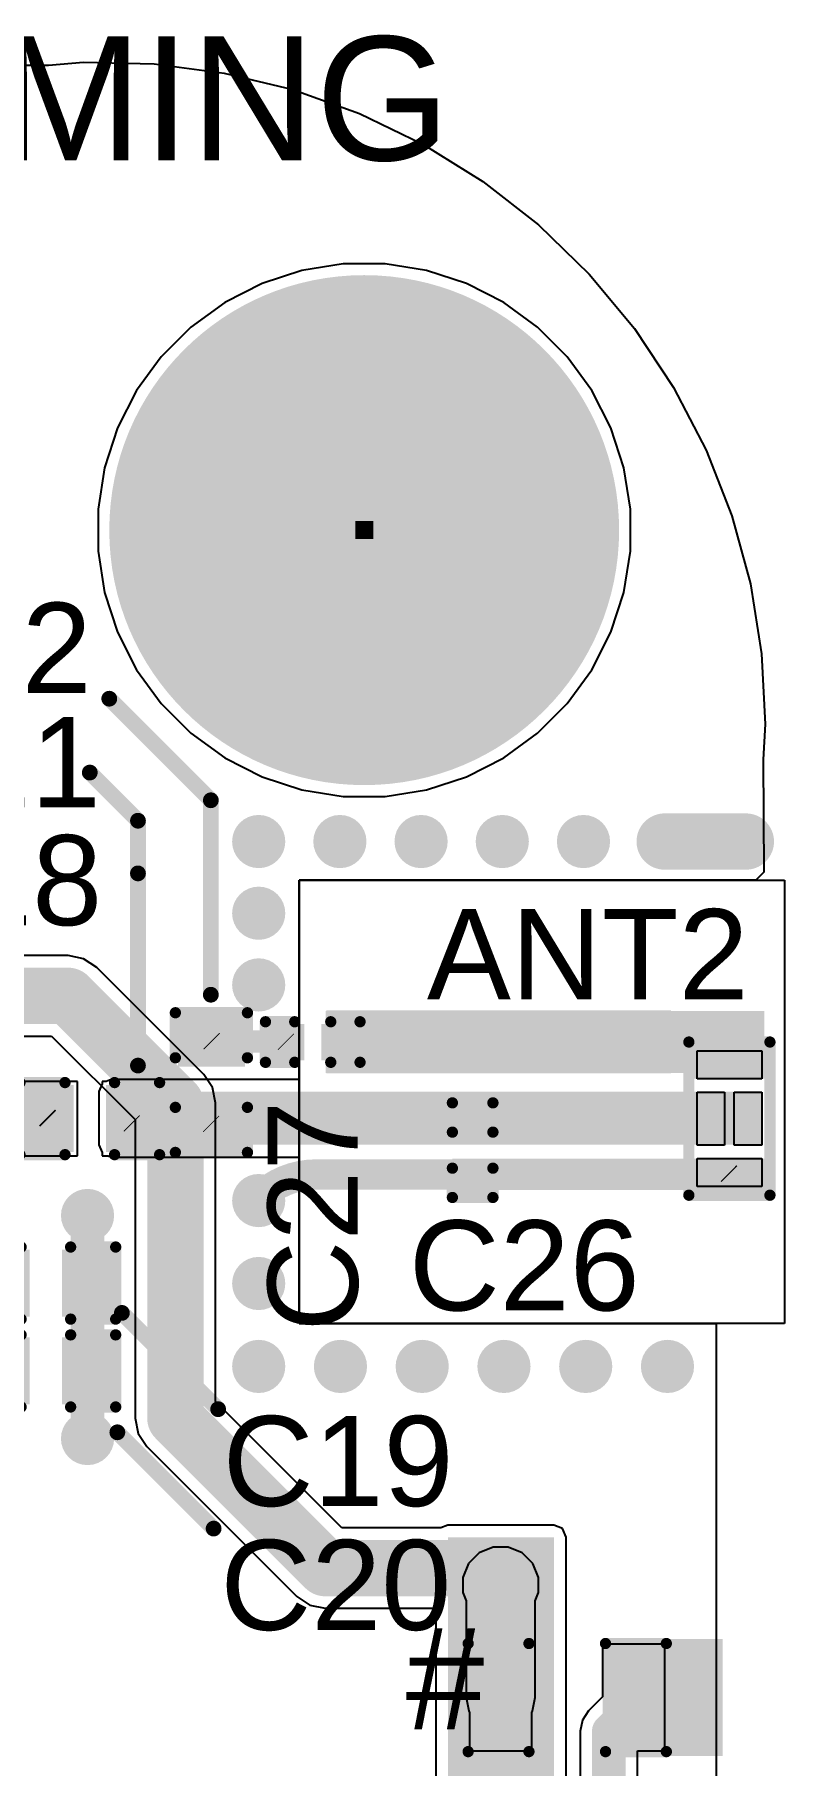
# Model space of a CAD drawing. Header units: millimetres. Extents: x -4.8 to 36.7, y -5.2 to 57.6.
# Drawn here: x 28.28 to 36.74, y 38.07 to 57.59 of the extents above; entities that cross this region are included whole.
import ezdxf

# ---------------------------------------------------------------- set-up
doc = ezdxf.new("R2010")
doc.units = ezdxf.units.MM
for name, color, linetype in [('BottomLayer', 5, 'Continuous'), ('BottomSolder', 6, 'Continuous'), ('PadHoleLayer', 156, 'Continuous'), ('TopLayer', 1, 'Continuous'), ('TopOverlay', 2, 'Continuous'), ('TopPaste', 8, 'Continuous'), ('TopSolder', 216, 'Continuous'), ('ViaHoleLayer', 16, 'Continuous')]:
    doc.layers.add(name, color=color, linetype=linetype)
doc.styles.add('Arial', font='arial.ttf', dxfattribs={"height": 0.2})

# ---------------------------------------------------------------- blocks, each defined once
blk = doc.blocks.new('CAP_0201_31')
at = {"layer": 'TopLayer'}
for points in [[(-0.4499991, 0.1499997), (-0.1499997, 0.1499997), (-0.1499997, -0.1499997), (-0.4499991, -0.1499997)], [(0.1499997, 0.1499997), (0.4499991, 0.1499997), (0.4499991, -0.1499997), (0.1499997, -0.1499997)]]:
    blk.add_hatch(color=1, dxfattribs=at).paths.add_polyline_path(points)
at = {"layer": 'TopPaste'}
for points in [[(-0.4499991, 0.1499997), (-0.1499997, 0.1499997), (-0.1499997, -0.1499997), (-0.4499991, -0.1499997)], [(0.1499997, 0.1499997), (0.4499991, 0.1499997), (0.4499991, -0.1499997), (0.1499997, -0.1499997)]]:
    blk.add_hatch(color=8, dxfattribs=at).paths.add_polyline_path(points)
at = {"layer": 'TopSolder'}
for points in [[(-0.50500026, 0.20500086), (-0.09499853999999999, 0.20500086), (-0.09499853999999999, -0.20500086), (-0.50500026, -0.20500086)], [(0.09499853999999999, 0.20500086), (0.50500026, 0.20500086), (0.50500026, -0.20500086), (0.09499853999999999, -0.20500086)]]:
    blk.add_hatch(color=216, dxfattribs=at).paths.add_polyline_path(points)
at = {"layer": 'TopOverlay', "const_width": 0.127}
for points in [[(-0.5334, -0.2286), (-0.5334, 0.2286)], [(-0.5334, 0.2286), (-0.2032, 0.2286)], [(0.2032, 0.2286), (0.5334, 0.2286)], [(0.5334, -0.2286), (0.5334, 0.2286)], [(-0.5334, -0.2286), (-0.2032, -0.2286)], [(0.2032, -0.2286), (0.5334, -0.2286)]]:
    blk.add_lwpolyline(points, dxfattribs=at)
at = {"layer": 'TopOverlay', "const_width": 0.0635}
for points in [[(-0.5651499999999999, 0.2286, 1), (-0.5016499999999999, 0.2286, 1)], [(-0.5651499999999999, 0.2286, 1), (-0.5016499999999999, 0.2286, 1)], [(-0.23495, 0.2286, 1), (-0.17145, 0.2286, 1)], [(0.17145, 0.2286, 1), (0.23495, 0.2286, 1)], [(0.5016499999999999, 0.2286, 1), (0.5651499999999999, 0.2286, 1)], [(0.5016499999999999, 0.2286, 1), (0.5651499999999999, 0.2286, 1)], [(-0.5651499999999999, -0.2286, 1), (-0.5016499999999999, -0.2286, 1)], [(-0.5651499999999999, -0.2286, 1), (-0.5016499999999999, -0.2286, 1)], [(-0.23495, -0.2286, 1), (-0.17145, -0.2286, 1)], [(0.17145, -0.2286, 1), (0.23495, -0.2286, 1)], [(0.5016499999999999, -0.2286, 1), (0.5651499999999999, -0.2286, 1)], [(0.5016499999999999, -0.2286, 1), (0.5651499999999999, -0.2286, 1)]]:
    blk.add_lwpolyline(points, format="xyb", close=True, dxfattribs=at)
blk = doc.blocks.new('CAP_0201_32')
at = {"layer": 'TopLayer'}
for points in [[(-0.4499991, 0.1499997), (-0.1499997, 0.1499997), (-0.1499997, -0.1499997), (-0.4499991, -0.1499997)], [(0.1499997, 0.1499997), (0.4499991, 0.1499997), (0.4499991, -0.1499997), (0.1499997, -0.1499997)]]:
    blk.add_hatch(color=1, dxfattribs=at).paths.add_polyline_path(points)
at = {"layer": 'TopPaste'}
for points in [[(-0.4499991, 0.1499997), (-0.1499997, 0.1499997), (-0.1499997, -0.1499997), (-0.4499991, -0.1499997)], [(0.1499997, 0.1499997), (0.4499991, 0.1499997), (0.4499991, -0.1499997), (0.1499997, -0.1499997)]]:
    blk.add_hatch(color=8, dxfattribs=at).paths.add_polyline_path(points)
at = {"layer": 'TopSolder'}
for points in [[(-0.50500026, 0.20500086), (-0.09499853999999999, 0.20500086), (-0.09499853999999999, -0.20500086), (-0.50500026, -0.20500086)], [(0.09499853999999999, 0.20500086), (0.50500026, 0.20500086), (0.50500026, -0.20500086), (0.09499853999999999, -0.20500086)]]:
    blk.add_hatch(color=216, dxfattribs=at).paths.add_polyline_path(points)
at = {"layer": 'TopOverlay', "const_width": 0.127}
for points in [[(-0.5334, 0.2286), (-0.5334, -0.2286)], [(-0.5334, 0.2286), (-0.2032, 0.2286)], [(0.2032, 0.2286), (0.5334, 0.2286)], [(0.5334, 0.2286), (0.5334, -0.2286)], [(-0.5334, -0.2286), (-0.2032, -0.2286)], [(0.2032, -0.2286), (0.5334, -0.2286)]]:
    blk.add_lwpolyline(points, dxfattribs=at)
at = {"layer": 'TopOverlay', "const_width": 0.0635}
for points in [[(-0.5651499999999999, 0.2286, 1), (-0.5016499999999999, 0.2286, 1)], [(-0.5651499999999999, 0.2286, 1), (-0.5016499999999999, 0.2286, 1)], [(-0.23495, 0.2286, 1), (-0.17145, 0.2286, 1)], [(0.17145, 0.2286, 1), (0.23495, 0.2286, 1)], [(0.5016499999999999, 0.2286, 1), (0.5651499999999999, 0.2286, 1)], [(0.5016499999999999, 0.2286, 1), (0.5651499999999999, 0.2286, 1)], [(-0.5651499999999999, -0.2286, 1), (-0.5016499999999999, -0.2286, 1)], [(-0.5651499999999999, -0.2286, 1), (-0.5016499999999999, -0.2286, 1)], [(-0.23495, -0.2286, 1), (-0.17145, -0.2286, 1)], [(0.17145, -0.2286, 1), (0.23495, -0.2286, 1)], [(0.5016499999999999, -0.2286, 1), (0.5651499999999999, -0.2286, 1)], [(0.5016499999999999, -0.2286, 1), (0.5651499999999999, -0.2286, 1)]]:
    blk.add_lwpolyline(points, format="xyb", close=True, dxfattribs=at)
blk = doc.blocks.new('C___0402_36')
at = {"layer": 'TopLayer'}
for points in [[(-0.6985, -0.3175), (-0.6985, 0.3175), (-0.2412999999999999, 0.3175), (-0.2413, -0.3175)], [(0.2412999999999999, -0.3175), (0.2413, 0.3175), (0.6985, 0.3175), (0.6985, -0.3175)]]:
    blk.add_hatch(color=1, dxfattribs=at).paths.add_polyline_path(points)
at = {"layer": 'TopPaste'}
for points in [[(-0.6985, -0.3175), (-0.6985, 0.3175), (-0.2412999999999999, 0.3175), (-0.2413, -0.3175)], [(0.2412999999999999, -0.3175), (0.2413, 0.3175), (0.6985, 0.3175), (0.6985, -0.3175)]]:
    blk.add_hatch(color=8, dxfattribs=at).paths.add_polyline_path(points)
at = {"layer": 'TopSolder'}
for points in [[(-0.7584998799999999, -0.37749988), (-0.7584998799999999, 0.37749988), (-0.18130012, 0.37749988), (-0.18130012, -0.37749988)], [(0.18130012, -0.37749988), (0.18130012, 0.37749988), (0.7584998799999999, 0.37749988), (0.7584998799999999, -0.37749988)]]:
    blk.add_hatch(color=216, dxfattribs=at).paths.add_polyline_path(points)
at = {"layer": 'TopOverlay', "const_width": 0.127}
for points in [[(-0.7874, 0.4064), (-0.7874, -0.4064)], [(-0.7874, 0.4064), (-0.2794, 0.4064)], [(0.2794, 0.4064), (0.7874, 0.4064)], [(0.7874, 0.4064), (0.7874, -0.4064)], [(-0.7874, -0.4064), (-0.2794, -0.4064)], [(0.2794, -0.4064), (0.7874, -0.4064)]]:
    blk.add_lwpolyline(points, dxfattribs=at)
at = {"layer": 'TopOverlay', "const_width": 0.0635}
for points in [[(-0.8191499999999999, 0.4064, 1), (-0.7556499999999999, 0.4064, 1)], [(-0.8191499999999999, 0.4064, 1), (-0.7556499999999999, 0.4064, 1)], [(-0.31115, 0.4064, 1), (-0.24765, 0.4064, 1)], [(0.24765, 0.4064, 1), (0.31115, 0.4064, 1)], [(0.7556499999999999, 0.4064, 1), (0.8191499999999999, 0.4064, 1)], [(0.7556499999999999, 0.4064, 1), (0.8191499999999999, 0.4064, 1)], [(-0.8191499999999999, -0.4064, 1), (-0.7556499999999999, -0.4064, 1)], [(-0.8191499999999999, -0.4064, 1), (-0.7556499999999999, -0.4064, 1)], [(-0.31115, -0.4064, 1), (-0.24765, -0.4064, 1)], [(0.24765, -0.4064, 1), (0.31115, -0.4064, 1)], [(0.7556499999999999, -0.4064, 1), (0.8191499999999999, -0.4064, 1)], [(0.7556499999999999, -0.4064, 1), (0.8191499999999999, -0.4064, 1)]]:
    blk.add_lwpolyline(points, format="xyb", close=True, dxfattribs=at)
blk = doc.blocks.new('C___0402_37')
at = {"layer": 'TopLayer'}
for points in [[(-0.6985, -0.3175), (-0.6985, 0.3175), (-0.2412999999999999, 0.3175), (-0.2413, -0.3175)], [(0.2412999999999999, -0.3175), (0.2413, 0.3175), (0.6985, 0.3175), (0.6985, -0.3175)]]:
    blk.add_hatch(color=1, dxfattribs=at).paths.add_polyline_path(points)
at = {"layer": 'TopPaste'}
for points in [[(-0.6985, -0.3175), (-0.6985, 0.3175), (-0.2412999999999999, 0.3175), (-0.2413, -0.3175)], [(0.2412999999999999, -0.3175), (0.2413, 0.3175), (0.6985, 0.3175), (0.6985, -0.3175)]]:
    blk.add_hatch(color=8, dxfattribs=at).paths.add_polyline_path(points)
at = {"layer": 'TopSolder'}
for points in [[(-0.7584998799999999, -0.37749988), (-0.7584998799999999, 0.37749988), (-0.18130012, 0.37749988), (-0.18130012, -0.37749988)], [(0.18130012, -0.37749988), (0.18130012, 0.37749988), (0.7584998799999999, 0.37749988), (0.7584998799999999, -0.37749988)]]:
    blk.add_hatch(color=216, dxfattribs=at).paths.add_polyline_path(points)
at = {"layer": 'TopOverlay', "const_width": 0.127}
for points in [[(-0.7874, -0.4064), (-0.7874, 0.4064)], [(-0.7874, 0.4064), (-0.2794, 0.4064)], [(0.2794, 0.4064), (0.7874, 0.4064)], [(0.7874, -0.4064), (0.7874, 0.4064)], [(-0.7874, -0.4064), (-0.2794, -0.4064)], [(0.2794, -0.4064), (0.7874, -0.4064)]]:
    blk.add_lwpolyline(points, dxfattribs=at)
at = {"layer": 'TopOverlay', "const_width": 0.0635}
for points in [[(-0.8191499999999999, 0.4064, 1), (-0.7556499999999999, 0.4064, 1)], [(-0.8191499999999999, 0.4064, 1), (-0.7556499999999999, 0.4064, 1)], [(-0.31115, 0.4064, 1), (-0.24765, 0.4064, 1)], [(0.24765, 0.4064, 1), (0.31115, 0.4064, 1)], [(0.7556499999999999, 0.4064, 1), (0.8191499999999999, 0.4064, 1)], [(0.7556499999999999, 0.4064, 1), (0.8191499999999999, 0.4064, 1)], [(-0.8191499999999999, -0.4064, 1), (-0.7556499999999999, -0.4064, 1)], [(-0.8191499999999999, -0.4064, 1), (-0.7556499999999999, -0.4064, 1)], [(-0.31115, -0.4064, 1), (-0.24765, -0.4064, 1)], [(0.24765, -0.4064, 1), (0.31115, -0.4064, 1)], [(0.7556499999999999, -0.4064, 1), (0.8191499999999999, -0.4064, 1)], [(0.7556499999999999, -0.4064, 1), (0.8191499999999999, -0.4064, 1)]]:
    blk.add_lwpolyline(points, format="xyb", close=True, dxfattribs=at)
blk = doc.blocks.new('C___0402_38')
at = {"layer": 'TopLayer'}
for points in [[(-0.6985, -0.3175), (-0.6985, 0.3175), (-0.2412999999999999, 0.3175), (-0.2413, -0.3175)], [(0.2412999999999999, -0.3175), (0.2413, 0.3175), (0.6985, 0.3175), (0.6985, -0.3175)]]:
    blk.add_hatch(color=1, dxfattribs=at).paths.add_polyline_path(points)
at = {"layer": 'TopPaste'}
for points in [[(-0.6985, -0.3175), (-0.6985, 0.3175), (-0.2412999999999999, 0.3175), (-0.2413, -0.3175)], [(0.2412999999999999, -0.3175), (0.2413, 0.3175), (0.6985, 0.3175), (0.6985, -0.3175)]]:
    blk.add_hatch(color=8, dxfattribs=at).paths.add_polyline_path(points)
at = {"layer": 'TopSolder'}
for points in [[(-0.7584998799999999, -0.37749988), (-0.7584998799999999, 0.37749988), (-0.18130012, 0.37749988), (-0.18130012, -0.37749988)], [(0.18130012, -0.37749988), (0.18130012, 0.37749988), (0.7584998799999999, 0.37749988), (0.7584998799999999, -0.37749988)]]:
    blk.add_hatch(color=216, dxfattribs=at).paths.add_polyline_path(points)
at = {"layer": 'TopOverlay', "const_width": 0.127}
for points in [[(-0.7874, 0.4064), (-0.7874, -0.4064)], [(-0.2794, 0.4064), (-0.7874, 0.4064)], [(0.7874, 0.4064), (0.2794, 0.4064)], [(0.7874, 0.4064), (0.7874, -0.4064)], [(-0.2794, -0.4064), (-0.7874, -0.4064)], [(0.7874, -0.4064), (0.2794, -0.4064)]]:
    blk.add_lwpolyline(points, dxfattribs=at)
at = {"layer": 'TopOverlay', "const_width": 0.0635}
for points in [[(-0.8191499999999999, 0.4064, 1), (-0.7556499999999999, 0.4064, 1)], [(-0.8191499999999999, 0.4064, 1), (-0.7556499999999999, 0.4064, 1)], [(-0.31115, 0.4064, 1), (-0.24765, 0.4064, 1)], [(0.24765, 0.4064, 1), (0.31115, 0.4064, 1)], [(0.7556499999999999, 0.4064, 1), (0.8191499999999999, 0.4064, 1)], [(0.7556499999999999, 0.4064, 1), (0.8191499999999999, 0.4064, 1)], [(-0.8191499999999999, -0.4064, 1), (-0.7556499999999999, -0.4064, 1)], [(-0.8191499999999999, -0.4064, 1), (-0.7556499999999999, -0.4064, 1)], [(-0.31115, -0.4064, 1), (-0.24765, -0.4064, 1)], [(0.24765, -0.4064, 1), (0.31115, -0.4064, 1)], [(0.7556499999999999, -0.4064, 1), (0.8191499999999999, -0.4064, 1)], [(0.7556499999999999, -0.4064, 1), (0.8191499999999999, -0.4064, 1)]]:
    blk.add_lwpolyline(points, format="xyb", close=True, dxfattribs=at)
blk = doc.blocks.new('C___0402_39')
at = {"layer": 'TopLayer'}
for points in [[(-0.6985, -0.3175), (-0.6985, 0.3175), (-0.2412999999999999, 0.3175), (-0.2413, -0.3175)], [(0.2412999999999999, -0.3175), (0.2413, 0.3175), (0.6985, 0.3175), (0.6985, -0.3175)]]:
    blk.add_hatch(color=1, dxfattribs=at).paths.add_polyline_path(points)
at = {"layer": 'TopPaste'}
for points in [[(-0.6985, -0.3175), (-0.6985, 0.3175), (-0.2412999999999999, 0.3175), (-0.2413, -0.3175)], [(0.2412999999999999, -0.3175), (0.2413, 0.3175), (0.6985, 0.3175), (0.6985, -0.3175)]]:
    blk.add_hatch(color=8, dxfattribs=at).paths.add_polyline_path(points)
at = {"layer": 'TopSolder'}
for points in [[(-0.7584998799999999, -0.37749988), (-0.7584998799999999, 0.37749988), (-0.18130012, 0.37749988), (-0.18130012, -0.37749988)], [(0.18130012, -0.37749988), (0.18130012, 0.37749988), (0.7584998799999999, 0.37749988), (0.7584998799999999, -0.37749988)]]:
    blk.add_hatch(color=216, dxfattribs=at).paths.add_polyline_path(points)
at = {"layer": 'TopOverlay', "const_width": 0.127}
for points in [[(-0.7874, 0.4064), (-0.7874, -0.4064)], [(-0.2794, 0.4064), (-0.7874, 0.4064)], [(0.7874, 0.4064), (0.2794, 0.4064)], [(0.7874, 0.4064), (0.7874, -0.4064)], [(-0.2794, -0.4064), (-0.7874, -0.4064)], [(0.7874, -0.4064), (0.2794, -0.4064)]]:
    blk.add_lwpolyline(points, dxfattribs=at)
at = {"layer": 'TopOverlay', "const_width": 0.0635}
for points in [[(-0.8191499999999999, 0.4064, 1), (-0.7556499999999999, 0.4064, 1)], [(-0.8191499999999999, 0.4064, 1), (-0.7556499999999999, 0.4064, 1)], [(-0.31115, 0.4064, 1), (-0.24765, 0.4064, 1)], [(0.24765, 0.4064, 1), (0.31115, 0.4064, 1)], [(0.7556499999999999, 0.4064, 1), (0.8191499999999999, 0.4064, 1)], [(0.7556499999999999, 0.4064, 1), (0.8191499999999999, 0.4064, 1)], [(-0.8191499999999999, -0.4064, 1), (-0.7556499999999999, -0.4064, 1)], [(-0.8191499999999999, -0.4064, 1), (-0.7556499999999999, -0.4064, 1)], [(-0.31115, -0.4064, 1), (-0.24765, -0.4064, 1)], [(0.24765, -0.4064, 1), (0.31115, -0.4064, 1)], [(0.7556499999999999, -0.4064, 1), (0.8191499999999999, -0.4064, 1)], [(0.7556499999999999, -0.4064, 1), (0.8191499999999999, -0.4064, 1)]]:
    blk.add_lwpolyline(points, format="xyb", close=True, dxfattribs=at)
blk = doc.blocks.new('ANT016008LCS2442MA1_56')
at = {"layer": 'TopLayer'}
for points in [[(-0.7999996699999999, 0.4000004699999999), (-0.45000037, 0.4000004699999999), (-0.45000037, -0.4000004699999999), (-0.7999996699999999, -0.4000004699999999)], [(0.45000037, 0.4000004699999999), (0.7999996699999999, 0.4000004699999999), (0.7999996699999999, -0.4000004699999999), (0.45000037, -0.4000004699999999)], [(-0.2999994, 0.36500054), (0.2999994, 0.36500054), (0.2999994, 0.10500106), (-0.2999994, 0.10500106)], [(-0.2999994, -0.10500106), (0.2999994, -0.10500106), (0.2999994, -0.36500054), (-0.2999994, -0.36500054)]]:
    blk.add_hatch(color=1, dxfattribs=at).paths.add_polyline_path(points)
at = {"layer": 'TopOverlay'}
blk.add_hatch(color=2, dxfattribs=at).paths.add_polyline_path([(-1.09271816, -0.15122144), (-0.94031816, -0.15122144), (-0.94031816, 0.15357856), (-1.09271816, 0.15357856)])
at = {"layer": 'TopOverlay', "const_width": 0.127}
for points in [[(-0.8636, -0.4571999999999999), (-0.8636, 0.4571999999999999)], [(0.8636, 0.4571999999999999), (-0.8636, 0.4571999999999999)], [(0.8636, -0.4571999999999999), (0.8636, 0.4571999999999999)], [(0.8636, -0.4571999999999999), (-0.8636, -0.4571999999999999)]]:
    blk.add_lwpolyline(points, dxfattribs=at)
at = {"layer": 'TopOverlay', "const_width": 0.0635}
for points in [[(-0.8953499999999999, 0.4571999999999999, 1), (-0.83185, 0.4571999999999999, 1)], [(-0.8953499999999999, 0.4571999999999999, 1), (-0.83185, 0.4571999999999999, 1)], [(0.83185, 0.4571999999999999, 1), (0.8953499999999999, 0.4571999999999999, 1)], [(0.83185, 0.4571999999999999, 1), (0.8953499999999999, 0.4571999999999999, 1)], [(-0.8953499999999999, -0.4571999999999999, 1), (-0.83185, -0.4571999999999999, 1)], [(-0.8953499999999999, -0.4571999999999999, 1), (-0.83185, -0.4571999999999999, 1)], [(0.83185, -0.4571999999999999, 1), (0.8953499999999999, -0.4571999999999999, 1)], [(0.83185, -0.4571999999999999, 1), (0.8953499999999999, -0.4571999999999999, 1)]]:
    blk.add_lwpolyline(points, format="xyb", close=True, dxfattribs=at)
at = {"layer": 'TopSolder'}
for p, q in [((-0.7649997399999999, -0.36500054), (-0.7649997399999999, 0.36500054)), ((-0.7649997399999999, 0.36500054), (-0.4499991, 0.36500054)), ((-0.4499991, 0.36500054), (-0.4499991, -0.36500054)), ((-0.2999994, 0.05500116), (-0.2999994, 0.36500054)), ((-0.2999994, 0.36500054), (0.2999994, 0.36500054)), ((0.2999994, 0.36500054), (0.2999994, 0.05500116)), ((0.4499991, -0.36500054), (0.4499991, 0.36500054)), ((0.4499991, 0.36500054), (0.7649997399999999, 0.36500054)), ((0.7649997399999999, 0.36500054), (0.7649997399999999, -0.36500054)), ((0.2999994, 0.05500116), (-0.2999994, 0.05500116)), ((-0.2999994, -0.36500054), (-0.2999994, -0.05500116)), ((-0.2999994, -0.05500116), (0.2999994, -0.05500116)), ((0.2999994, -0.05500116), (0.2999994, -0.36500054)), ((-0.4499991, -0.36500054), (-0.7649997399999999, -0.36500054)), ((0.2999994, -0.36500054), (-0.2999994, -0.36500054)), ((0.7649997399999999, -0.36500054), (0.4499991, -0.36500054))]:
    blk.add_line(p, q, dxfattribs=at)
blk = doc.blocks.new('LED_0603_65')
at = {"layer": 'TopLayer'}
for points in [[(-0.999998, 0.5000002699999999), (-0.499999, 0.5000002699999999), (-0.499999, -0.5000002699999999), (-0.999998, -0.5000002699999999)], [(0.50000154, 0.5000002699999999), (1.00000054, 0.5000002699999999), (1.00000054, -0.5000002699999999), (0.50000154, -0.5000002699999999)]]:
    blk.add_hatch(color=1, dxfattribs=at).paths.add_polyline_path(points)
at = {"layer": 'TopOverlay'}
blk.add_hatch(color=2, dxfattribs=at).paths.add_polyline_path([(1.1176, -0.66039746), (1.75259492, -0.66039746), (1.75259492, 0.66040254), (1.1176, 0.66040254)])
at = {"layer": 'TopPaste'}
for points in [[(-0.999998, 0.5000002699999999), (-0.499999, 0.5000002699999999), (-0.499999, -0.5000002699999999), (-0.999998, -0.5000002699999999)], [(0.50000154, 0.5000002699999999), (1.00000054, 0.5000002699999999), (1.00000054, -0.5000002699999999), (0.50000154, -0.5000002699999999)]]:
    blk.add_hatch(color=8, dxfattribs=at).paths.add_polyline_path(points)
at = {"layer": 'TopSolder'}
for points in [[(-1.101598, 0.6016002699999999), (-0.398399, 0.6016002699999999), (-0.398399, -0.6016002699999999), (-1.101598, -0.6016002699999999)], [(0.39840154, 0.6016002699999999), (1.10160054, 0.6016002699999999), (1.10160054, -0.6016002699999999), (0.39840154, -0.6016002699999999)]]:
    blk.add_hatch(color=216, dxfattribs=at).paths.add_polyline_path(points)
at = {"layer": 'TopOverlay', "const_width": 0.127}
for points in [[(-1.1176, -0.6096), (-1.1176, 0.6096)], [(-1.1176, 0.6096), (-0.4318, 0.6096)], [(0.4318, 0.6096), (1.11760254, 0.6096)], [(1.11760254, -0.6096), (1.11760254, 0.6096)], [(-1.1176, -0.6096), (-0.4318, -0.6096)], [(0.4318, -0.6096), (1.11760254, -0.6096)]]:
    blk.add_lwpolyline(points, dxfattribs=at)
at = {"layer": 'TopOverlay', "const_width": 0.0635}
for points in [[(-1.14935, 0.6096, 1), (-1.08585, 0.6096, 1)], [(-1.14935, 0.6096, 1), (-1.08585, 0.6096, 1)], [(-0.46355, 0.6096, 1), (-0.40005, 0.6096, 1)], [(0.40005, 0.6096, 1), (0.46355, 0.6096, 1)], [(1.08585254, 0.6096, 1), (1.14935254, 0.6096, 1)], [(1.08585254, 0.6096, 1), (1.14935254, 0.6096, 1)], [(-1.14935, -0.6096, 1), (-1.08585, -0.6096, 1)], [(-1.14935, -0.6096, 1), (-1.08585, -0.6096, 1)], [(-0.46355, -0.6096, 1), (-0.40005, -0.6096, 1)], [(0.40005, -0.6096, 1), (0.46355, -0.6096, 1)], [(1.08585254, -0.6096, 1), (1.14935254, -0.6096, 1)], [(1.08585254, -0.6096, 1), (1.14935254, -0.6096, 1)]]:
    blk.add_lwpolyline(points, format="xyb", close=True, dxfattribs=at)

msp = doc.modelspace()

# ---------------------------------------------------------------- hatches: boundary and pattern name
at = {"layer": 'BottomLayer'}
h = msp.add_hatch(color=5, dxfattribs=at)
edge = h.paths.add_edge_path()
edge.add_arc((30.8102, 48.48859745999999), 0.2999994, 0, 360)
h = msp.add_hatch(color=5, dxfattribs=at)
edge = h.paths.add_edge_path()
edge.add_arc((31.72591572, 48.4886), 0.2999994, 0, 360)
h = msp.add_hatch(color=5, dxfattribs=at)
edge = h.paths.add_edge_path()
edge.add_arc((32.64163144, 48.4886), 0.2999994, 0, 360)
h = msp.add_hatch(color=5, dxfattribs=at)
edge = h.paths.add_edge_path()
edge.add_arc((33.55734716, 48.4886), 0.2999994, 0, 360)
h = msp.add_hatch(color=5, dxfattribs=at)
edge = h.paths.add_edge_path()
edge.add_arc((34.47306287999999, 48.4886), 0.2999994, 0, 360)
h = msp.add_hatch(color=5, dxfattribs=at)
edge = h.paths.add_edge_path()
edge.add_arc((35.3887786, 48.4886), 0.2999994, 0, 360)
h = msp.add_hatch(color=5, dxfattribs=at)
edge = h.paths.add_edge_path()
edge.add_arc((36.30449432, 48.4886), 0.2999994, 0, 360)
h = msp.add_hatch(color=5, dxfattribs=at)
edge = h.paths.add_edge_path()
edge.add_arc((30.8102, 47.68031611999999), 0.2999994, 0, 360)
h = msp.add_hatch(color=5, dxfattribs=at)
edge = h.paths.add_edge_path()
edge.add_arc((30.8102, 46.87203478), 0.2999994, 0, 360)
for points in [[(35.46030245999999, 45.87430246), (35.46030245999999, 46.58549737999999), (31.57220254, 46.58549737999999), (31.57220254, 45.87430246)], [(34.14026446, 7.92477206), (34.14026446, 40.64426466), (32.94380254, 40.64426466), (32.94380254, 7.92477206)]]:
    msp.add_hatch(color=5, dxfattribs=at).paths.add_polyline_path(points)
h = msp.add_hatch(color=5, dxfattribs=at)
edge = h.paths.add_edge_path()
edge.add_arc((33.0708, 46.2026), 0.22499828, 0, 360)
h = msp.add_hatch(color=5, dxfattribs=at)
edge = h.paths.add_edge_path()
edge.add_arc((34.0614, 46.2026), 0.22499828, 0, 360)
h = msp.add_hatch(color=5, dxfattribs=at)
edge = h.paths.add_edge_path()
edge.add_arc((35.05199999999999, 46.2026), 0.22499828, 0, 360)
h = msp.add_hatch(color=5, dxfattribs=at)
edge = h.paths.add_edge_path()
edge.add_arc((30.8102, 44.4403988), 0.2999994, 0, 360)
h = msp.add_hatch(color=5, dxfattribs=at)
edge = h.paths.add_edge_path()
edge.add_arc((28.8798, 44.2722), 0.2999994, 0, 360)
h = msp.add_hatch(color=5, dxfattribs=at)
edge = h.paths.add_edge_path()
edge.add_arc((30.8102, 43.5053994), 0.2999994, 0, 360)
h = msp.add_hatch(color=5, dxfattribs=at)
edge = h.paths.add_edge_path()
edge.add_arc((30.8102, 42.5704), 0.2999994, 0, 360)
h = msp.add_hatch(color=5, dxfattribs=at)
edge = h.paths.add_edge_path()
edge.add_arc((31.73222, 42.5704), 0.2999994, 0, 360)
h = msp.add_hatch(color=5, dxfattribs=at)
edge = h.paths.add_edge_path()
edge.add_arc((32.65424, 42.5704), 0.2999994, 0, 360)
h = msp.add_hatch(color=5, dxfattribs=at)
edge = h.paths.add_edge_path()
edge.add_arc((33.57626, 42.5704), 0.2999994, 0, 360)
h = msp.add_hatch(color=5, dxfattribs=at)
edge = h.paths.add_edge_path()
edge.add_arc((34.49828, 42.5704), 0.2999994, 0, 360)
h = msp.add_hatch(color=5, dxfattribs=at)
edge = h.paths.add_edge_path()
edge.add_arc((35.4203, 42.5704), 0.2999994, 0, 360)
h = msp.add_hatch(color=5, dxfattribs=at)
edge = h.paths.add_edge_path()
edge.add_arc((28.8798, 41.75743744), 0.2999994, 0, 360)
h = msp.add_hatch(color=5, dxfattribs=at)
edge = h.paths.add_edge_path()
edge.add_arc((33.5400015, 40.1066), 0.2999994, 0, 360)
at = {"layer": 'BottomSolder'}
msp.add_hatch(color=6, dxfattribs=at).paths.add_polyline_path([(31.89840204, 52.10160014), (32.10160204, 52.10160014), (32.10160204, 51.89840013999999), (31.89840204, 51.89840013999999)])
at = {"layer": 'PadHoleLayer'}
h = msp.add_hatch(color=156, dxfattribs=at)
edge = h.paths.add_edge_path()
edge.add_arc((32.00000204, 52.00000014), 2.8750006, 0, 360)
at = {"layer": 'TopLayer'}
h = msp.add_hatch(color=1, dxfattribs=at)
edge = h.paths.add_edge_path()
edge.add_arc((30.8102, 48.48859745999999), 0.2999994, 0, 360)
h = msp.add_hatch(color=1, dxfattribs=at)
edge = h.paths.add_edge_path()
edge.add_arc((31.72591572, 48.4886), 0.2999994, 0, 360)
h = msp.add_hatch(color=1, dxfattribs=at)
edge = h.paths.add_edge_path()
edge.add_arc((32.64163144, 48.4886), 0.2999994, 0, 360)
h = msp.add_hatch(color=1, dxfattribs=at)
edge = h.paths.add_edge_path()
edge.add_arc((33.55734716, 48.4886), 0.2999994, 0, 360)
h = msp.add_hatch(color=1, dxfattribs=at)
edge = h.paths.add_edge_path()
edge.add_arc((34.47306287999999, 48.4886), 0.2999994, 0, 360)
h = msp.add_hatch(color=1, dxfattribs=at)
edge = h.paths.add_edge_path()
edge.add_arc((35.3887786, 48.4886), 0.2999994, 0, 360)
h = msp.add_hatch(color=1, dxfattribs=at)
edge = h.paths.add_edge_path()
edge.add_arc((36.30449432, 48.4886), 0.2999994, 0, 360)
h = msp.add_hatch(color=1, dxfattribs=at)
edge = h.paths.add_edge_path()
edge.add_arc((30.8102, 47.68031611999999), 0.2999994, 0, 360)
h = msp.add_hatch(color=1, dxfattribs=at)
edge = h.paths.add_edge_path()
edge.add_arc((30.8102, 46.87203478), 0.2999994, 0, 360)
for points in [[(36.51320612, 45.87800324), (36.51320612, 46.57800184), (31.56440728, 46.57800184), (31.56440728, 45.87800324)], [(29.1465, 45.66920254), (29.1465, 45.06920374), (36.48380308, 45.06920374), (36.48380308, 45.66920254)], [(32.9946, 44.5588009), (36.5187992, 44.5588009), (36.5187992, 44.9144009), (32.9946, 44.9144009)]]:
    msp.add_hatch(color=1, dxfattribs=at).paths.add_polyline_path(points)
h = msp.add_hatch(color=1, dxfattribs=at)
edge = h.paths.add_edge_path()
edge.add_arc((33.0708, 46.2026), 0.22499828, 0, 360)
h = msp.add_hatch(color=1, dxfattribs=at)
edge = h.paths.add_edge_path()
edge.add_arc((34.0614, 46.2026), 0.22499828, 0, 360)
h = msp.add_hatch(color=1, dxfattribs=at)
edge = h.paths.add_edge_path()
edge.add_arc((35.05199999999999, 46.2026), 0.22499828, 0, 360)
h = msp.add_hatch(color=1, dxfattribs=at)
edge = h.paths.add_edge_path()
edge.add_arc((30.8102, 44.4403988), 0.2999994, 0, 360)
h = msp.add_hatch(color=1, dxfattribs=at)
edge = h.paths.add_edge_path()
edge.add_arc((28.8798, 44.2722), 0.2999994, 0, 360)
h = msp.add_hatch(color=1, dxfattribs=at)
edge = h.paths.add_edge_path()
edge.add_arc((30.8102, 43.5053994), 0.2999994, 0, 360)
h = msp.add_hatch(color=1, dxfattribs=at)
edge = h.paths.add_edge_path()
edge.add_arc((30.8102, 42.5704), 0.2999994, 0, 360)
h = msp.add_hatch(color=1, dxfattribs=at)
edge = h.paths.add_edge_path()
edge.add_arc((31.73222, 42.5704), 0.2999994, 0, 360)
h = msp.add_hatch(color=1, dxfattribs=at)
edge = h.paths.add_edge_path()
edge.add_arc((32.65424, 42.5704), 0.2999994, 0, 360)
h = msp.add_hatch(color=1, dxfattribs=at)
edge = h.paths.add_edge_path()
edge.add_arc((33.57626, 42.5704), 0.2999994, 0, 360)
h = msp.add_hatch(color=1, dxfattribs=at)
edge = h.paths.add_edge_path()
edge.add_arc((34.49828, 42.5704), 0.2999994, 0, 360)
h = msp.add_hatch(color=1, dxfattribs=at)
edge = h.paths.add_edge_path()
edge.add_arc((35.4203, 42.5704), 0.2999994, 0, 360)
h = msp.add_hatch(color=1, dxfattribs=at)
edge = h.paths.add_edge_path()
edge.add_arc((28.8798, 41.75743744), 0.2999994, 0, 360)
h = msp.add_hatch(color=1, dxfattribs=at)
edge = h.paths.add_edge_path()
edge.add_arc((33.5400015, 40.1066), 0.2999994, 0, 360)
at = {"layer": 'TopSolder'}
msp.add_hatch(color=216, dxfattribs=at).paths.add_polyline_path([(31.89840204, 52.10160014), (32.10160204, 52.10160014), (32.10160204, 51.89840013999999), (31.89840204, 51.89840013999999)])
at = {"layer": 'ViaHoleLayer'}
h = msp.add_hatch(color=16, dxfattribs=at)
edge = h.paths.add_edge_path()
edge.add_arc((30.8102, 48.48859745999999), 0.1499997, 0, 360)
h = msp.add_hatch(color=16, dxfattribs=at)
edge = h.paths.add_edge_path()
edge.add_arc((31.72591572, 48.4886), 0.1499997, 0, 360)
h = msp.add_hatch(color=16, dxfattribs=at)
edge = h.paths.add_edge_path()
edge.add_arc((32.64163144, 48.4886), 0.1499997, 0, 360)
h = msp.add_hatch(color=16, dxfattribs=at)
edge = h.paths.add_edge_path()
edge.add_arc((33.55734716, 48.4886), 0.1499997, 0, 360)
h = msp.add_hatch(color=16, dxfattribs=at)
edge = h.paths.add_edge_path()
edge.add_arc((34.47306287999999, 48.4886), 0.1499997, 0, 360)
h = msp.add_hatch(color=16, dxfattribs=at)
edge = h.paths.add_edge_path()
edge.add_arc((35.3887786, 48.4886), 0.1499997, 0, 360)
h = msp.add_hatch(color=16, dxfattribs=at)
edge = h.paths.add_edge_path()
edge.add_arc((36.30449432, 48.4886), 0.1499997, 0, 360)
h = msp.add_hatch(color=16, dxfattribs=at)
edge = h.paths.add_edge_path()
edge.add_arc((30.8102, 47.68031611999999), 0.1499997, 0, 360)
h = msp.add_hatch(color=16, dxfattribs=at)
edge = h.paths.add_edge_path()
edge.add_arc((30.8102, 46.87203478), 0.1499997, 0, 360)
h = msp.add_hatch(color=16, dxfattribs=at)
edge = h.paths.add_edge_path()
edge.add_arc((33.0708, 46.2026), 0.1499997, 0, 360)
h = msp.add_hatch(color=16, dxfattribs=at)
edge = h.paths.add_edge_path()
edge.add_arc((34.0614, 46.2026), 0.1499997, 0, 360)
h = msp.add_hatch(color=16, dxfattribs=at)
edge = h.paths.add_edge_path()
edge.add_arc((35.05199999999999, 46.2026), 0.1499997, 0, 360)
h = msp.add_hatch(color=16, dxfattribs=at)
edge = h.paths.add_edge_path()
edge.add_arc((30.8102, 44.4403988), 0.1499997, 0, 360)
h = msp.add_hatch(color=16, dxfattribs=at)
edge = h.paths.add_edge_path()
edge.add_arc((28.8798, 44.2722), 0.1499997, 0, 360)
h = msp.add_hatch(color=16, dxfattribs=at)
edge = h.paths.add_edge_path()
edge.add_arc((30.8102, 43.5053994), 0.1499997, 0, 360)
h = msp.add_hatch(color=16, dxfattribs=at)
edge = h.paths.add_edge_path()
edge.add_arc((30.8102, 42.5704), 0.1499997, 0, 360)
h = msp.add_hatch(color=16, dxfattribs=at)
edge = h.paths.add_edge_path()
edge.add_arc((31.73222, 42.5704), 0.1499997, 0, 360)
h = msp.add_hatch(color=16, dxfattribs=at)
edge = h.paths.add_edge_path()
edge.add_arc((32.65424, 42.5704), 0.1499997, 0, 360)
h = msp.add_hatch(color=16, dxfattribs=at)
edge = h.paths.add_edge_path()
edge.add_arc((33.57626, 42.5704), 0.1499997, 0, 360)
h = msp.add_hatch(color=16, dxfattribs=at)
edge = h.paths.add_edge_path()
edge.add_arc((34.49828, 42.5704), 0.1499997, 0, 360)
h = msp.add_hatch(color=16, dxfattribs=at)
edge = h.paths.add_edge_path()
edge.add_arc((35.4203, 42.5704), 0.1499997, 0, 360)
h = msp.add_hatch(color=16, dxfattribs=at)
edge = h.paths.add_edge_path()
edge.add_arc((28.8798, 41.75743744), 0.1499997, 0, 360)
h = msp.add_hatch(color=16, dxfattribs=at)
edge = h.paths.add_edge_path()
edge.add_arc((33.5400015, 40.1066), 0.1499997, 0, 360)

# ---------------------------------------------------------------- linework, layer by layer
at = {"layer": 'BottomLayer'}
for p, q in [((2.86398208, 57.24197594), (28.43794668, 57.24196832000001)), ((28.43794668, 57.24196832000001), (28.43795176, 57.24196069999999)), ((28.43795176, 57.24196069999999), (28.43795429999999, 57.24196324)), ((28.43795429999999, 57.24196324), (28.83483438, 57.27535407999999)), ((28.83483438, 57.27535407999999), (29.63120058, 57.25712195999999)), ((29.63120058, 57.25712195999999), (30.42107962, 57.15408432)), ((30.42107962, 57.15408432), (31.19547228, 56.96741463999999)), ((31.19547228, 56.96741463999999), (31.94554698, 56.69924143999999)), ((31.94554698, 56.69924143999999), (32.66275154, 56.35262542)), ((32.66275154, 56.35262542), (33.33891224, 55.9315112)), ((33.33891224, 55.9315112), (33.96632018, 55.440707)), ((33.96632018, 55.440707), (34.53781764, 54.88580336)), ((31.29703164, 54.92808166), (30.84763452, 54.78206468)), ((31.76373886, 55.00200074), (31.29703164, 54.92808166)), ((32.23626522, 55.00200074), (31.76373886, 55.00200074)), ((32.70297244, 54.92808166), (32.23626522, 55.00200074)), ((33.15236956, 54.78206468), (32.70297244, 54.92808166)), ((34.53781764, 54.88580336), (35.04689459999999, 54.27312995999999)), ((30.84763452, 54.78206468), (30.42660919999999, 54.56754136)), ((33.57339488, 54.56754136), (33.15236956, 54.78206468)), ((30.42660919999999, 54.56754136), (30.04432904, 54.28979743999999)), ((33.95567504, 54.28979743999999), (33.57339488, 54.56754136)), ((30.04432904, 54.28979743999999), (29.71020474, 53.95567313999999)), ((34.28979933999999, 53.95567313999999), (33.95567504, 54.28979743999999)), ((35.04689459999999, 54.27312995999999), (35.48774462, 53.60966926)), ((29.71020474, 53.95567313999999), (29.43246082, 53.57339297999999)), ((34.56754325999999, 53.57339297999999), (34.28979933999999, 53.95567313999999)), ((29.43246082, 53.57339297999999), (29.2179375, 53.15236766)), ((34.78206658, 53.15236766), (34.56754325999999, 53.57339297999999)), ((35.48774462, 53.60966926), (35.85534104, 52.90298538)), ((29.2179375, 53.15236766), (29.07192052, 52.70297054)), ((34.92808356, 52.70297054), (34.78206658, 53.15236766)), ((35.85534104, 52.90298538), (36.1454954, 52.16113773999999)), ((29.07192052, 52.70297054), (28.99800144, 52.23626331999999)), ((35.00200263999999, 52.23626331999999), (34.92808356, 52.70297054)), ((28.99800144, 52.23626331999999), (28.99800144, 51.76373696)), ((35.00200263999999, 51.76373696), (35.00200263999999, 52.23626331999999)), ((36.1454954, 52.16113773999999), (36.35489808, 51.392582)), ((28.99800144, 51.76373696), (29.07192052, 51.29702973999999)), ((34.92808356, 51.29702973999999), (35.00200263999999, 51.76373696)), ((36.35489808, 51.392582), (36.48116148, 50.60607861999999)), ((29.07192052, 51.29702973999999), (29.2179375, 50.84763262)), ((34.78206658, 50.84763262), (34.92808356, 51.29702973999999)), ((29.2179375, 50.84763262), (29.43246082, 50.4266073)), ((34.56754325999999, 50.4266073), (34.78206658, 50.84763262)), ((36.48116148, 50.60607861999999), (36.52284796, 49.81059634)), ((29.43246082, 50.4266073), (29.71020474, 50.04432714)), ((34.28979933999999, 50.04432714), (34.56754325999999, 50.4266073)), ((29.71020474, 50.04432714), (30.04432904, 49.71020284)), ((33.95567504, 49.71020284), (34.28979933999999, 50.04432714)), ((36.52284796, 49.81059634), (36.50116398, 49.41290092)), ((30.04432904, 49.71020284), (30.42660919999999, 49.43245891999999)), ((33.57339488, 49.43245891999999), (33.95567504, 49.71020284)), ((30.42660919999999, 49.43245891999999), (30.84763452, 49.2179356)), ((33.15236956, 49.2179356), (33.57339488, 49.43245891999999)), ((36.50116398, 49.41290092), (36.50821756, 48.14305332)), ((30.84763452, 49.2179356), (31.29703164, 49.07191862)), ((32.70297244, 49.07191862), (33.15236956, 49.2179356)), ((31.29703164, 49.07191862), (31.76373886, 48.99799954)), ((31.76373886, 48.99799954), (32.23626522, 48.99799954)), ((32.23626522, 48.99799954), (32.70297244, 49.07191862)), ((31.2674, 43.053), (31.2674, 48.05300016)), ((31.2674, 48.05300016), (36.73899942, 48.05300016)), ((36.41866224, 48.05300016), (31.2674, 48.05300016)), ((31.2674, 48.05300016), (31.2674, 43.053)), ((36.50821756, 48.14305332), (36.41866224, 48.05300016)), ((36.73899942, 48.05300016), (36.73899942, 43.053)), ((28.66239124, 47.20190711999999), (24.80032378, 47.20190711999999)), ((28.83582752, 47.16740884), (28.66239124, 47.20190711999999)), ((28.98285796, 47.06916672), (28.83582752, 47.16740884)), ((30.1908591, 45.86116303999999), (28.98285796, 47.06916672)), ((25.06580712, 46.29549288), (28.47466492, 46.29549288)), ((28.47466492, 46.29549288), (29.41719288, 45.35296746)), ((30.19086672, 45.86115796), (30.1908591, 45.86116303999999)), ((30.28910884, 45.71412497999999), (30.19086672, 45.86115796)), ((30.32360712, 45.54069124), (30.28910884, 45.71412497999999)), ((30.32360712, 42.17392632), (30.32360712, 45.54069124)), ((29.41719288, 45.35296746), (29.41719288, 41.9862)), ((36.73899942, 43.053), (31.2674, 43.053)), ((31.2674, 43.053), (35.97002458, 43.053)), ((35.97002458, 43.053), (35.97002458, 9.17995624)), ((31.74820676, 40.74932414), (30.32360712, 42.17392632)), ((29.41719288, 41.9862), (29.45169116, 41.81276372)), ((29.45169116, 41.81276372), (29.54993328, 41.66573328)), ((29.54993328, 41.66573328), (31.24001118, 39.97565792)), ((32.86556546, 40.74932414), (31.74820676, 40.74932414)), ((32.94380254, 40.78172945999999), (32.86556546, 40.74932414)), ((34.14026446, 40.78172945999999), (32.94380254, 40.78172945999999)), ((34.23746772, 40.74146792), (34.14026446, 40.78172945999999)), ((34.27772926, 40.64426466), (34.23746772, 40.74146792)), ((34.27772926, 7.92477206), (34.27772926, 40.64426466)), ((31.24001118, 39.97565792), (31.24001626, 39.9756503)), ((31.24001626, 39.9756503), (31.38704924, 39.87740818)), ((31.38704924, 39.87740818), (31.56048298, 39.8429099)), ((31.56048298, 39.8429099), (32.80633774, 39.8429099)), ((32.80633774, 39.8429099), (32.80633774, 35.47980966))]:
    msp.add_line(p, q, dxfattribs=at)
at = {"layer": 'BottomLayer', "const_width": 0.635}
for points in [[(35.3887786, 48.4886), (36.30449432, 48.4886)], [(24.6126, 46.7487), (28.66239124, 46.7487)], [(28.66239124, 46.7487), (29.8704, 45.54069124)], [(29.8704, 41.9862), (29.8704, 45.54069124)], [(29.8704, 41.9862), (31.56048298, 40.29611702)], [(31.56048298, 40.29611702), (33.38830254, 40.29611702)], [(33.38830254, 40.29611702), (33.5400015, 40.14441806)], [(33.5400015, 40.1066), (33.5400015, 40.14441806)]]:
    msp.add_lwpolyline(points, dxfattribs=at)
at = {"layer": 'BottomLayer', "const_width": 0.3175}
for points in [[(35.2300286, 48.4886, 1), (35.54752859999999, 48.4886, 1)], [(36.14574432, 48.4886, 1), (36.46324431999999, 48.4886, 1)], [(28.50364124, 46.7487, 1), (28.82114124, 46.7487, 1)], [(28.50364124, 46.7487, 1), (28.82114124, 46.7487, 1)], [(29.71165, 45.54069124, 1), (30.02915, 45.54069124, 1)], [(29.71165, 45.54069124, 1), (30.02915, 45.54069124, 1)], [(29.71165, 41.9862, 1), (30.02915, 41.9862, 1)], [(29.71165, 41.9862, 1), (30.02915, 41.9862, 1)], [(31.40173298, 40.29611702, 1), (31.71923298, 40.29611702, 1)], [(31.40173298, 40.29611702, 1), (31.71923298, 40.29611702, 1)], [(33.22955254, 40.29611702, 1), (33.54705254, 40.29611702, 1)], [(33.22955254, 40.29611702, 1), (33.54705254, 40.29611702, 1)], [(33.3812515, 40.14441806, 1), (33.6987515, 40.14441806, 1)], [(33.3812515, 40.14441806, 1), (33.6987515, 40.14441806, 1)], [(33.3812515, 40.1066, 1), (33.6987515, 40.1066, 1)]]:
    msp.add_lwpolyline(points, format="xyb", close=True, dxfattribs=at)
at = {"layer": 'TopLayer'}
for p, q in [((2.86398208, 57.24197594), (28.43794668, 57.24196832000001)), ((28.43794668, 57.24196832000001), (28.43795176, 57.24196069999999)), ((28.43795176, 57.24196069999999), (28.43795429999999, 57.24196324)), ((28.43795429999999, 57.24196324), (28.83483438, 57.27535407999999)), ((28.83483438, 57.27535407999999), (29.63120058, 57.25712195999999)), ((29.63120058, 57.25712195999999), (30.42107962, 57.15408432)), ((30.42107962, 57.15408432), (31.19547228, 56.96741463999999)), ((31.19547228, 56.96741463999999), (31.94554698, 56.69924143999999)), ((31.94554698, 56.69924143999999), (32.66275154, 56.35262542)), ((32.66275154, 56.35262542), (33.33891224, 55.9315112)), ((33.33891224, 55.9315112), (33.96632018, 55.440707)), ((33.96632018, 55.440707), (34.53781764, 54.88580336)), ((31.29703164, 54.92808166), (30.84763452, 54.78206468)), ((31.76373886, 55.00200074), (31.29703164, 54.92808166)), ((32.23626522, 55.00200074), (31.76373886, 55.00200074)), ((32.70297244, 54.92808166), (32.23626522, 55.00200074)), ((33.15236956, 54.78206468), (32.70297244, 54.92808166)), ((34.53781764, 54.88580336), (35.04689459999999, 54.27312995999999)), ((30.84763452, 54.78206468), (30.42660919999999, 54.56754136)), ((33.57339488, 54.56754136), (33.15236956, 54.78206468)), ((30.42660919999999, 54.56754136), (30.04432904, 54.28979743999999)), ((33.95567504, 54.28979743999999), (33.57339488, 54.56754136)), ((30.04432904, 54.28979743999999), (29.71020474, 53.95567313999999)), ((34.28979933999999, 53.95567313999999), (33.95567504, 54.28979743999999)), ((35.04689459999999, 54.27312995999999), (35.48774462, 53.60966926)), ((29.71020474, 53.95567313999999), (29.43246082, 53.57339297999999)), ((34.56754325999999, 53.57339297999999), (34.28979933999999, 53.95567313999999)), ((29.43246082, 53.57339297999999), (29.2179375, 53.15236766)), ((34.78206658, 53.15236766), (34.56754325999999, 53.57339297999999)), ((35.48774462, 53.60966926), (35.85534104, 52.90298538)), ((29.2179375, 53.15236766), (29.07192052, 52.70297054)), ((34.92808356, 52.70297054), (34.78206658, 53.15236766)), ((35.85534104, 52.90298538), (36.1454954, 52.16113773999999)), ((29.07192052, 52.70297054), (28.99800144, 52.23626331999999)), ((35.00200263999999, 52.23626331999999), (34.92808356, 52.70297054)), ((28.99800144, 52.23626331999999), (28.99800144, 51.76373696)), ((35.00200263999999, 51.76373696), (35.00200263999999, 52.23626331999999)), ((36.1454954, 52.16113773999999), (36.35489808, 51.392582)), ((28.99800144, 51.76373696), (29.07192052, 51.29702973999999)), ((34.92808356, 51.29702973999999), (35.00200263999999, 51.76373696)), ((36.35489808, 51.392582), (36.48116148, 50.60607861999999)), ((29.07192052, 51.29702973999999), (29.2179375, 50.84763262)), ((34.78206658, 50.84763262), (34.92808356, 51.29702973999999)), ((29.2179375, 50.84763262), (29.43246082, 50.4266073)), ((34.56754325999999, 50.4266073), (34.78206658, 50.84763262)), ((36.48116148, 50.60607861999999), (36.52284796, 49.81059634)), ((29.43246082, 50.4266073), (29.71020474, 50.04432714)), ((34.28979933999999, 50.04432714), (34.56754325999999, 50.4266073)), ((29.71020474, 50.04432714), (30.04432904, 49.71020284)), ((33.95567504, 49.71020284), (34.28979933999999, 50.04432714)), ((36.52284796, 49.81059634), (36.50116398, 49.41290092)), ((30.04432904, 49.71020284), (30.42660919999999, 49.43245891999999)), ((33.57339488, 49.43245891999999), (33.95567504, 49.71020284)), ((30.42660919999999, 49.43245891999999), (30.84763452, 49.2179356)), ((33.15236956, 49.2179356), (33.57339488, 49.43245891999999)), ((36.50116398, 49.41290092), (36.50821756, 48.14305332)), ((30.84763452, 49.2179356), (31.29703164, 49.07191862)), ((32.70297244, 49.07191862), (33.15236956, 49.2179356)), ((31.29703164, 49.07191862), (31.76373886, 48.99799954)), ((31.76373886, 48.99799954), (32.23626522, 48.99799954)), ((32.23626522, 48.99799954), (32.70297244, 49.07191862)), ((31.2674, 43.053), (31.2674, 48.05300016)), ((31.2674, 48.05300016), (36.73899942, 48.05300016)), ((36.41866224, 48.05300016), (31.2674, 48.05300016)), ((31.2674, 48.05300016), (31.2674, 45.80666734)), ((36.50821756, 48.14305332), (36.41866224, 48.05300016)), ((36.73899942, 48.05300016), (36.73899942, 43.053)), ((28.7655, 45.7835), (28.1051, 45.7835)), ((28.7655, 44.9453), (28.7655, 45.7835)), ((29.0449, 45.75579114), (29.0090352, 45.66920254)), ((29.0090352, 45.66920254), (29.0090352, 45.06920374)), ((29.09056666, 45.7835), (29.0449, 45.7835)), ((29.0449, 45.7835), (29.0449, 45.75579114)), ((29.1465, 45.80666734), (29.09056666, 45.7835)), ((31.2674, 45.80666734), (29.1465, 45.80666734)), ((28.1051, 44.9453), (28.7655, 44.9453)), ((29.0090352, 45.06920374), (29.0449, 44.98261514)), ((29.0449, 44.98261514), (29.0449, 44.9453)), ((29.0449, 44.9453), (29.1137594, 44.9453)), ((29.1137594, 44.9453), (29.1465, 44.93173894)), ((29.1465, 44.93173894), (31.2674, 44.93173894)), ((31.2674, 44.93173894), (31.2674, 43.053)), ((36.73899942, 43.053), (31.2674, 43.053)), ((31.2674, 43.053), (35.97002458, 43.053)), ((35.97002458, 43.053), (35.97002458, 9.17995624)), ((33.29812746, 40.46859064), (33.17801086, 40.34847403999999)), ((33.45506644, 40.5335994), (33.29812746, 40.46859064)), ((33.62493655999999, 40.5335994), (33.45506644, 40.5335994)), ((33.78187554, 40.46859064), (33.62493655999999, 40.5335994)), ((33.90199214, 40.34847403999999), (33.78187554, 40.46859064)), ((33.17801086, 40.34847403999999), (33.1130021, 40.19153505999999)), ((33.9670009, 40.19153505999999), (33.90199214, 40.34847403999999)), ((33.1130021, 40.19153505999999), (33.1130021, 40.02166494)), ((33.1130021, 40.02166494), (33.15153644, 39.92863744)), ((33.92846656, 39.92863744), (33.9670009, 40.02166494)), ((33.9670009, 40.02166494), (33.9670009, 40.19153505999999)), ((33.15153644, 39.92863744), (33.15153644, 38.83659746)), ((33.92846656, 38.83659746), (33.92846656, 39.92863744)), ((35.39160054, 39.43819646), (34.68840154, 39.43819646)), ((34.68840154, 39.43819646), (34.68840154, 38.84520552)), ((35.39160054, 38.23499845999999), (35.39160054, 39.43819646)), ((33.15153644, 38.83659746), (33.18110711999999, 38.68793888)), ((33.89889588, 38.68793888), (33.92846656, 38.83659746)), ((34.68840154, 38.84520552), (34.5309952, 38.68779918)), ((33.18110711999999, 38.68793888), (33.188402, 38.67702196)), ((33.188402, 38.67702196), (33.188402, 38.23499845999999)), ((33.89160099999999, 38.67702196), (33.89889588, 38.68793888)), ((33.89160099999999, 38.23499845999999), (33.89160099999999, 38.67702196)), ((34.5309952, 38.68779918), (34.46082008, 38.5827778)), ((34.46082008, 38.5827778), (34.43617954, 38.45889438)), ((34.43617954, 38.45889438), (34.43617954, 37.90949999999999)), ((33.188402, 38.23499845999999), (33.89160099999999, 38.23499845999999)), ((35.08362046, 37.90949999999999), (35.08362046, 38.23499845999999)), ((35.08362046, 38.23499845999999), (35.39160054, 38.23499845999999))]:
    msp.add_line(p, q, dxfattribs=at)
for points, const_width in [([(30.2768, 46.2407), (30.28315, 46.23434999999999)], 0.254), ([(30.28315, 46.23434999999999), (31.1134506, 46.23434999999999)], 0.254), ([(31.1134506, 46.23434999999999), (31.1198006, 46.228)], 0.254), ([(27.54070184, 45.3771), (28.4226, 45.3771)], 0.3809999999999999), ([(28.4226, 45.3771), (28.4353, 45.3644)], 0.254), ([(29.3751, 45.3136), (29.38145, 45.30725)], 0.254), ([(29.38145, 45.30725), (30.27045, 45.30725)], 0.254), ([(30.27045, 45.30725), (30.2768, 45.3009)], 0.254), ([(31.4581794, 44.73420059999999), (33.2232, 44.73420059999999)], 0.3429), ([(36.10870096, 44.74949902), (36.11879999999999, 44.73939997999999)], 0.254), ([(30.8102, 44.4403988), (30.81020254, 44.4403988)], 0.254), ([(28.8798, 43.5102), (28.8798, 44.2722)], 0.3809999999999999), ([(28.8798, 42.5196), (28.8798, 43.5102)], 0.3809999999999999), ([(28.8798, 41.75743744), (28.8798, 42.5196)], 0.3809999999999999), ([(33.5400015, 38.83659746), (33.5400015, 40.1066)], 0.508), ([(34.7599, 38.45889438), (35.04000104, 38.73899542)], 0.3809999999999999), ([(34.7599, 37.49039999999999), (34.7599, 38.45889438)], 0.3809999999999999)]:
    msp.add_lwpolyline(points, dxfattribs=dict(at, const_width=const_width))
for points, const_width in [([(30.2133, 46.2407, 1), (30.3403, 46.2407, 1)], 0.127), ([(30.21965, 46.23434999999999, 1), (30.34665, 46.23434999999999, 1)], 0.127), ([(30.21965, 46.23434999999999, 1), (30.34665, 46.23434999999999, 1)], 0.127), ([(31.0499506, 46.23434999999999, 1), (31.1769506, 46.23434999999999, 1)], 0.127), ([(31.0499506, 46.23434999999999, 1), (31.1769506, 46.23434999999999, 1)], 0.127), ([(31.0563006, 46.228, 1), (31.1833006, 46.228, 1)], 0.127), ([(28.32735, 45.3771, 1), (28.51785, 45.3771, 1)], 0.1905), ([(28.3591, 45.3771, 1), (28.4861, 45.3771, 1)], 0.127), ([(28.3718, 45.3644, 1), (28.4988, 45.3644, 1)], 0.127), ([(29.31159999999999, 45.3136, 1), (29.4386, 45.3136, 1)], 0.127), ([(29.31795, 45.30725, 1), (29.44495, 45.30725, 1)], 0.127), ([(29.31795, 45.30725, 1), (29.44495, 45.30725, 1)], 0.127), ([(30.20695, 45.30725, 1), (30.33395, 45.30725, 1)], 0.127), ([(30.20695, 45.30725, 1), (30.33395, 45.30725, 1)], 0.127), ([(30.2133, 45.3009, 1), (30.3403, 45.3009, 1)], 0.127), ([(31.3724544, 44.73420059999999, 1), (31.5439044, 44.73420059999999, 1)], 0.17145), ([(31.3724544, 44.73420059999999, 1), (31.5439044, 44.73420059999999, 1)], 0.17145), ([(33.13747499999999, 44.73420059999999, 1), (33.308925, 44.73420059999999, 1)], 0.17145), ([(36.04520096, 44.74949902, 1), (36.17220096, 44.74949902, 1)], 0.127), ([(36.0553, 44.73939997999999, 1), (36.1823, 44.73939997999999, 1)], 0.127), ([(30.724475, 44.46579879999999, 1), (30.895925, 44.46579879999999, 1)], 0.17145), ([(30.7467, 44.4403988, 1), (30.8737, 44.4403988, 1)], 0.127), ([(30.74670254, 44.4403988, 1), (30.87370254, 44.4403988, 1)], 0.127), ([(28.78455, 44.2722, 1), (28.97505, 44.2722, 1)], 0.1905), ([(28.78455, 43.5102, 1), (28.97505, 43.5102, 1)], 0.1905), ([(28.78455, 43.5102, 1), (28.97505, 43.5102, 1)], 0.1905), ([(28.78455, 42.5196, 1), (28.97505, 42.5196, 1)], 0.1905), ([(28.78455, 42.5196, 1), (28.97505, 42.5196, 1)], 0.1905), ([(28.78455, 41.75743744, 1), (28.97505, 41.75743744, 1)], 0.1905), ([(33.4130015, 40.1066, 1), (33.6670015, 40.1066, 1)], 0.254), ([(33.4130015, 38.83659746, 1), (33.6670015, 38.83659746, 1)], 0.254), ([(34.94475104, 38.73899542, 1), (35.13525104, 38.73899542, 1)], 0.1905), ([(34.66464999999999, 38.45889438, 1), (34.85514999999999, 38.45889438, 1)], 0.1905), ([(34.66464999999999, 38.45889438, 1), (34.85514999999999, 38.45889438, 1)], 0.1905)]:
    msp.add_lwpolyline(points, format="xyb", close=True, dxfattribs=dict(at, const_width=const_width))
at = {"layer": 'TopLayer', "const_width": 0.3429}
msp.add_lwpolyline([(30.8102, 44.46579879999999, -0.198912351605932), (31.4581794, 44.73420059999999)], format="xyb", dxfattribs=at)
at = {"layer": 'TopOverlay', "const_width": 0.1778}
for points in [[(29.12500144, 50.0993029), (30.27045, 48.95385434)], [(28.9052, 49.26659945999999), (29.4485568, 48.72324266)], [(30.27045, 46.76139999999999), (30.27045, 48.95385434)], [(29.4485568, 48.12958878), (29.4485568, 48.72324266)], [(29.4485568, 45.96253444), (29.4485568, 48.12958878)], [(29.26715, 43.17365), (30.3527968, 42.08800574)], [(29.2161849, 41.82761256), (30.3018317, 40.7419683)]]:
    msp.add_lwpolyline(points, dxfattribs=at)
at = {"layer": 'TopOverlay', "const_width": 0.08889999999999999}
for points in [[(29.08055144, 50.0993029, 1), (29.16945144, 50.0993029, 1)], [(28.86075, 49.26659945999999, 1), (28.94965, 49.26659945999999, 1)], [(30.226, 48.95385434, 1), (30.3149, 48.95385434, 1)], [(30.226, 48.95385434, 1), (30.3149, 48.95385434, 1)], [(29.4041068, 48.72324266, 1), (29.4930068, 48.72324266, 1)], [(29.4041068, 48.72324266, 1), (29.4930068, 48.72324266, 1)], [(29.4041068, 48.12958878, 1), (29.4930068, 48.12958878, 1)], [(29.4041068, 48.12958878, 1), (29.4930068, 48.12958878, 1)], [(30.226, 46.76139999999999, 1), (30.3149, 46.76139999999999, 1)], [(29.4041068, 45.96253444, 1), (29.4930068, 45.96253444, 1)], [(29.2227, 43.17365, 1), (29.31159999999999, 43.17365, 1)], [(30.3083468, 42.08800574, 1), (30.3972468, 42.08800574, 1)], [(29.1717349, 41.82761256, 1), (29.2606349, 41.82761256, 1)], [(30.2573817, 40.7419683, 1), (30.3462817, 40.7419683, 1)]]:
    msp.add_lwpolyline(points, format="xyb", close=True, dxfattribs=at)

# ---------------------------------------------------------------- block references
for name, p, rotation in [('C___0402_36', (30.2768, 45.7708), 90), ('ANT016008LCS2442MA1_56', (36.11879999999999, 45.3644), 270), ('CAP_0201_32', (33.2232, 45.0088), 90), ('C___0402_39', (28.4099, 43.5102), 180), ('C___0402_38', (28.4099, 42.5196), 180)]:
    msp.add_blockref(name, p, dxfattribs=dict(rotation=rotation))
for name, p in [('CAP_0201_31', (31.4198, 46.228)), ('C___0402_37', (28.9052, 45.3644)), ('LED_0603_65', (34.29, 38.83659746))]:
    msp.add_blockref(name, p)

# ---------------------------------------------------------------- texts
at = {"layer": 'TopOverlay', "style": 'Arial'}
for s, height, rotation, p in [('PROGRAMMING', 1.397, 360, (17.79183386, 56.16927043999999)), ('C27', 1.016, 90, (31.92780254, 42.96317036))]:
    msp.add_text(s, height=height, rotation=rotation, dxfattribs=at).set_placement(p)
for s, height, p in [('C22', 1.016, (26.32387928, 50.1651651)), ('C21', 1.016, (26.42484936, 48.87546485999999)), ('C18', 1.016, (26.44181148, 47.54516526)), ('ANT2', 1.016, (32.70733616, 46.7107651)), ('C26', 1.016, (32.50397106, 43.20141982)), ('C19', 1.016, (30.40421148, 40.99576509999999)), ('C20', 1.016, (30.37799106, 39.59876509999999)), ('#', 1.143, (32.46693024, 38.47920168))]:
    msp.add_text(s, height=height, dxfattribs=at).set_placement(p)

doc.saveas('drawing.dxf')
